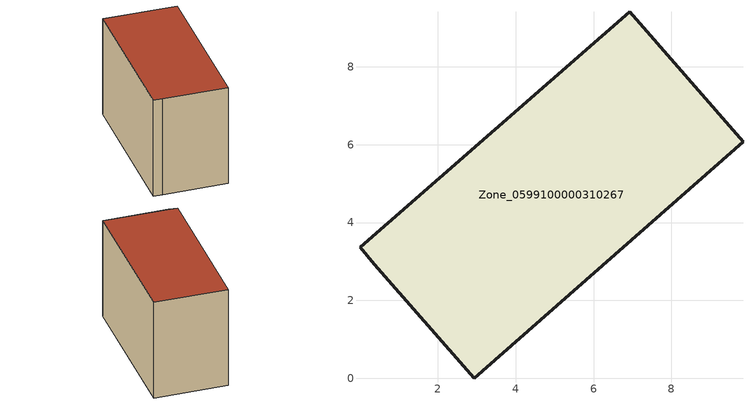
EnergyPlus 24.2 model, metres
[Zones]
Zone_0599100000310267
 floor ground (C_G): 2.93,0 0.37,2.93 0.01,3.36 6.93,9.42 9.84,6.08 z0
 wall outside (C_F): 9.84,6.08 6.93,9.42 0.01,3.36 0.37,2.93 2.93,0 9.84,6.08 z0:6.35
 roof outside (C_R): 0.37,2.93 2.93,0 9.84,6.08 6.93,9.42 0.01,3.36 z6.35
[BUILDING]
Pand.0599100000310267: North Axis=0; Terrain=City; Loads Convergence Tolerance Value=0.04; Temperature Convergence Tolerance Value=0.4; Solar Distribution=FullExterior; Maximum Number of Warmup Days=25; Minimum Number of Warmup Days=1
[Site:Location]
Rotterdam.The.Hague.AP_ZH_NLD Design_Conditions: Latitude=51.96; Longitude=4.45; Time Zone=1; Elevation=-4.5
[SITE:GROUNDTEMPERATURE:BUILDINGSURFACE]
18, 18, 18, 18, 18, 18, 18, 18, 18, 18, 18, 18
[MATERIAL] Thermal Absorptance=0.9; Solar Absorptance=0.7; Visible Absorptance=0.7
Name | Roughness | Thickness | Conductivity | Density | Specific Heat
G.TI.1946 | MediumSmooth | 0.15 | 1 | 540 | 1210
F.TI.1946 | Rough | 0.3 | 0.857143 | 1920 | 840
R.TI.1946 | MediumRough | 0.2 | 0.1 | 1500 | 1000
[CONSTRUCTION]
C_G: G.TI.1946
C_F: F.TI.1946
C_R: R.TI.1946
[ZONE]
Zone_0599100000310267: Type=1; Multiplier=1; Ceiling Height=Autocalculate; Volume=Autocalculate; Floor Area=autocalculate; Part of Total Floor Area=Yes
[ZONEINFILTRATION:DESIGNFLOWRATE]
Infil_Zone_0599100000310267: Zone or ZoneList or Space or SpaceList=Zone_0599100000310267; Schedule=AlwaysOn; Design Flow Rate Calculation Method=Flow/Area; Flow Rate per Floor Area=0.003; Constant Term Coefficient=1; Temperature Term Coefficient=0; Velocity Term Coefficient=0; Velocity Squared Term Coefficient=0
[HVACTEMPLATE:ZONE:IDEALLOADSAIRSYSTEM]
Zone_0599100000310267: Maximum Heating Supply Air Temperature=50; Minimum Cooling Supply Air Temperature=13; Maximum Heating Supply Air Humidity Ratio=0.0156; Minimum Cooling Supply Air Humidity Ratio=0.0077; Heating Limit=NoLimit; Cooling Limit=NoLimit; Dehumidification Control Type=ConstantSensibleHeatRatio; Cooling Sensible Heat Ratio=0.7; Dehumidification Setpoint=60; Humidification Control Type=None; Humidification Setpoint=30; Outdoor Air Method=None; Outdoor Air Flow Rate per Person=0.00944; Outdoor Air Flow Rate per Zone Floor Area=0; Outdoor Air Flow Rate per Zone=0; Demand Controlled Ventilation Type=None; Outdoor Air Economizer Type=NoEconomizer; Heat Recovery Type=None; Sensible Heat Recovery Effectiveness=0.7; Latent Heat Recovery Effectiveness=0.65
[ZONECONTROL:THERMOSTAT]
ThermostatControl_Zone_0599100000310267: Zone or ZoneList=Zone_0599100000310267; Control Type Schedule=DualSetpointControlType; Control 1=Thermostat_Zone_0599100000310267; Temperature Difference Between Cutout And Setpoint=0
[THERMOSTATSETPOINT:DUALSETPOINT]
Thermostat_Zone_0599100000310267: Heating Setpoint Temperature Schedule=HeatingSetpoint_Zone_0599100000310267; Cooling Setpoint Temperature Schedule=CoolingSetpoint_Zone_0599100000310267
[SCHEDULE:COMPACT]
HeatingSetpoint_Zone_0599100000310267: Through: 12/31, For: AllDays, Until: 24:00, 21
CoolingSetpoint_Zone_0599100000310267: Through: 12/31, For: AllDays, Until: 24:00, 24
DualSetpointControlType: Through: 12/31, For: AllDays, Until: 24:00, 4
AlwaysOn: Through: 12/31, For: AllDays, Until: 24:00, 1
